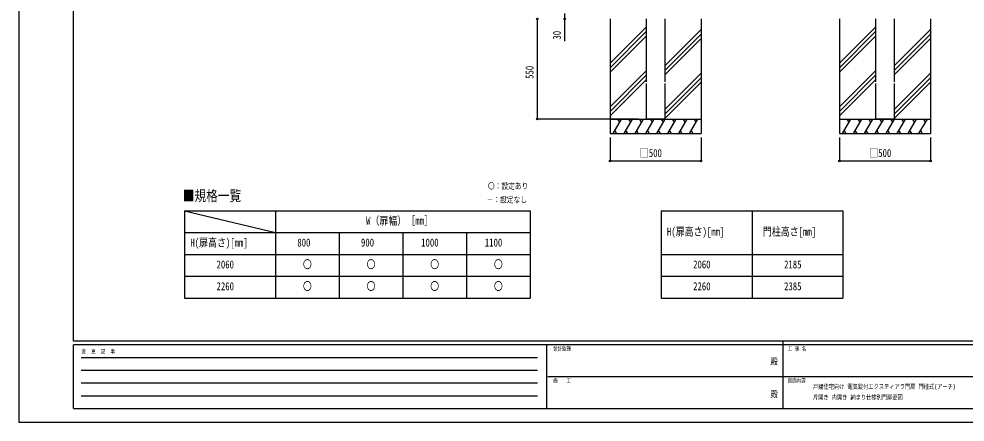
# Model space of a CAD drawing. Units: millimetres, scale not verified. Extents: x -4205 to 4205, y -2970 to 2970.
# Drawn here: x -4205 to 996, y -2970 to -755 of the extents above; entities that cross this region are included whole.
import ezdxf
from ezdxf.enums import TextEntityAlignment as Align

# ---------------------------------------------------------------- set-up
doc = ezdxf.new("R2010")
doc.units = ezdxf.units.MM
doc.header["$LTSCALE"] = 12
doc.header["$PDMODE"] = 32
doc.header["$PDSIZE"] = 6
for name, color, linetype in [('0-2_USER1', 3, 'Continuous'), ('0-4_YKK_A1', 4, 'Continuous'), ('0-5_YKK_D', 6, 'Continuous'), ('0-6_YKK_ZWAK', 7, 'Continuous')]:
    doc.layers.add(name, color=color, linetype=linetype)
doc.styles.add('ＭＳ ゴシック', font='')
doc.styles.get('ＭＳ ゴシック').set_extended_font_data('MS Gothic')

msp = doc.modelspace()

# ---------------------------------------------------------------- linework, layer by layer
at = {"layer": '0-2_USER1'}
for p, q in [((-3294.98, -1809), (-2794.98, -1929)), ((-3294.98, -1809), (-1394.98, -1809)), ((-3294.98, -1809), (-3294.98, -2289)), ((-2794.98, -1809), (-2794.98, -2289)), ((-1394.98, -1809), (-1394.98, -2289)), ((-674.98, -1809), (325.02, -1809)), ((-674.98, -1809), (-674.98, -2289)), ((-174.98, -1809), (-174.98, -2289)), ((325.02, -1809), (325.02, -2289)), ((-3294.98, -1929), (-1394.98, -1929)), ((-2444.98, -1929), (-2444.98, -2289)), ((-2094.98, -1929), (-2094.98, -2289)), ((-1744.98, -1929), (-1744.98, -2289)), ((-3294.98, -2049), (-1394.98, -2049)), ((-674.98, -2049), (325.02, -2049)), ((-3294.98, -2169), (-1394.98, -2169)), ((-674.98, -2169), (325.02, -2169)), ((-3294.98, -2289), (-1394.98, -2289)), ((-674.98, -2289), (325.02, -2289))]:
    msp.add_line(p, q, dxfattribs=at)
at = {"layer": '0-4_YKK_A1'}
for p, q in [((-954.98, -755.02), (-954.98, -1385.02)), ((-754.98, -1100.52), (-754.98, -755.03)), ((-654.98, -755.03), (-654.98, -1100.52)), ((-454.98, -755.02), (-454.98, -1385.02)), ((306.04, -755.02), (306.04, -1385.02)), ((506.04, -1100.52), (506.04, -755.03)), ((606.04, -755.03), (606.04, -1100.52)), ((806.04, -755.02), (806.04, -1385.02)), ((-754.98, -797.81), (-954.98, -997.81)), ((-754.98, -822.81), (-954.98, -1022.81)), ((-454.98, -812.81), (-654.98, -1012.81)), ((506.04, -797.81), (306.04, -997.81)), ((506.04, -822.81), (306.04, -1022.81)), ((806.04, -812.81), (606.04, -1012.81)), ((-754.98, -847.81), (-954.98, -1047.81)), ((-454.98, -837.81), (-654.98, -1037.81)), ((-454.98, -862.81), (-654.98, -1062.81)), ((506.04, -847.81), (306.04, -1047.81)), ((806.04, -837.81), (606.04, -1037.81)), ((806.04, -862.81), (606.04, -1062.81)), ((-754.98, -1037.81), (-954.98, -1237.81)), ((506.04, -1037.81), (306.04, -1237.81)), ((-754.98, -1062.81), (-954.98, -1262.81)), ((-754.98, -1087.81), (-954.98, -1287.81)), ((-454.98, -1052.81), (-654.98, -1252.81)), ((-454.98, -1077.81), (-654.98, -1277.81)), ((506.04, -1062.81), (306.04, -1262.81)), ((506.04, -1087.81), (306.04, -1287.81)), ((806.04, -1052.81), (606.04, -1252.81)), ((806.04, -1077.81), (606.04, -1277.81)), ((-454.98, -1102.81), (-654.98, -1302.81)), ((-654.98, -1109.52), (-654.98, -1305.02)), ((806.04, -1102.81), (606.04, -1302.81)), ((606.04, -1109.52), (606.04, -1305.02)), ((-954.98, -1305.02), (-454.98, -1305.02)), ((-893.79, -1305.02), (-939.98, -1385.02)), ((-913.79, -1305.02), (-903.79, -1322.34)), ((-833.79, -1305.02), (-879.98, -1385.02)), ((-853.79, -1305.02), (-843.79, -1322.34)), ((-773.79, -1305.02), (-819.98, -1385.02)), ((-793.79, -1305.02), (-783.79, -1322.34)), ((-713.79, -1305.02), (-759.98, -1385.02)), ((-742.48, -1305.02), (-667.48, -1305.02)), ((-733.79, -1305.02), (-723.79, -1322.34)), ((-653.79, -1305.02), (-699.98, -1385.02)), ((-673.79, -1305.02), (-663.79, -1322.34)), ((-593.79, -1305.02), (-639.98, -1385.02)), ((-613.79, -1305.02), (-603.79, -1322.34)), ((-533.79, -1305.02), (-579.98, -1385.02)), ((-553.79, -1305.02), (-543.79, -1322.34)), ((-473.79, -1305.02), (-519.98, -1385.02)), ((-493.79, -1305.02), (-483.79, -1322.34)), ((306.04, -1305.02), (806.04, -1305.02)), ((367.22, -1305.02), (321.04, -1385.02)), ((347.22, -1305.02), (357.22, -1322.34)), ((427.22, -1305.02), (381.04, -1385.02)), ((407.22, -1305.02), (417.22, -1322.34)), ((487.22, -1305.02), (441.04, -1385.02)), ((467.22, -1305.02), (477.22, -1322.34)), ((547.22, -1305.02), (501.04, -1385.02)), ((518.54, -1305.02), (593.54, -1305.02)), ((527.22, -1305.02), (537.22, -1322.34)), ((607.22, -1305.02), (561.04, -1385.02)), ((587.22, -1305.02), (597.22, -1322.34)), ((667.22, -1305.02), (621.04, -1385.02)), ((647.22, -1305.02), (657.22, -1322.34)), ((727.22, -1305.02), (681.04, -1385.02)), ((707.22, -1305.02), (717.22, -1322.34)), ((787.22, -1305.02), (741.04, -1385.02)), ((767.22, -1305.02), (777.22, -1322.34)), ((-954.98, -1385.02), (-454.98, -1385.02)), ((-929.98, -1367.7), (-919.98, -1385.02)), ((-869.98, -1367.7), (-859.98, -1385.02)), ((-809.98, -1367.7), (-799.98, -1385.02)), ((-749.98, -1367.7), (-739.98, -1385.02)), ((-689.98, -1367.7), (-679.98, -1385.02)), ((-629.98, -1367.7), (-619.98, -1385.02)), ((-569.98, -1367.7), (-559.98, -1385.02)), ((-509.98, -1367.7), (-499.98, -1385.02)), ((306.04, -1385.02), (806.04, -1385.02)), ((331.04, -1367.7), (341.04, -1385.02)), ((391.04, -1367.7), (401.04, -1385.02)), ((451.04, -1367.7), (461.04, -1385.02)), ((511.04, -1367.7), (521.04, -1385.02)), ((571.04, -1367.7), (581.04, -1385.02)), ((631.04, -1367.7), (641.04, -1385.02)), ((691.04, -1367.7), (701.04, -1385.02)), ((751.04, -1367.7), (761.04, -1385.02))]:
    msp.add_line(p, q, dxfattribs=at)
for points in [[(-654.98, -1305.02), (-754.98, -1305.02), (-754.98, -1109.52)], [(606.04, -1305.02), (506.04, -1305.02), (506.04, -1109.52)]]:
    msp.add_lwpolyline(points, dxfattribs=at)
at = {"layer": '0-5_YKK_D'}
for p, q in [((-1354.96, -1305.01), (-1354.96, -755.01)), ((-798.45, -1305.01), (-1355.96, -1305.01)), ((-954.98, -1406.02), (-954.98, -1536.02)), ((-454.98, -1406.02), (-454.98, -1536.02)), ((306.03, -1406.02), (306.03, -1536.02)), ((806.03, -1406.02), (806.03, -1536.02)), ((-954.98, -1535.02), (-454.98, -1535.02)), ((306.03, -1535.02), (806.03, -1535.02))]:
    msp.add_line(p, q, dxfattribs=at)
msp.add_lwpolyline([(-1204.96, -725.01), (-1204.96, -755.01), (-1204.96, -876.51)], dxfattribs=at)
for centre in [(-1354.96, -755.01), (-1354.96, -755.01), (-1204.96, -755.01), (-1354.96, -1305.01), (-954.98, -1535.02), (-454.98, -1535.02), (306.03, -1535.02), (806.03, -1535.02)]:
    msp.add_circle(centre, 4.25, dxfattribs=at)
at = {"layer": '0-6_YKK_ZWAK'}
for p, q in [((-3904.98, -2525), (-3904.98, 2775)), ((3895.02, -2525), (-3904.98, -2525)), ((-1304.98, -2545), (-3904.98, -2545)), ((-3904.98, -2895), (-3904.98, -2545)), ((-1304.98, -2545), (-1304.98, -2895)), ((-4.98, -2545), (-1304.98, -2545)), ((-4.98, -2525), (-4.98, -2895)), ((1295.02, -2545), (-4.98, -2545)), ((-3862.48, -2615), (-1354.98, -2615)), ((-3862.48, -2685), (-1354.98, -2685)), ((-3862.48, -2755), (-1354.98, -2755)), ((-1297.48, -2720), (-4.98, -2720)), ((-4.98, -2720), (1295.02, -2720)), ((-3862.48, -2825), (-1354.98, -2825)), ((-3904.98, -2895), (-1304.98, -2895)), ((-1304.98, -2895), (-4.98, -2895)), ((-4.98, -2895), (1295.02, -2895))]:
    msp.add_line(p, q, dxfattribs=at)
msp.add_lwpolyline([(-4205, -2970), (4205, -2970), (4205, 2970), (-4205, 2970)], close=True, dxfattribs=at)
msp.add_point((-4.98, -2895), dxfattribs=at)

# ---------------------------------------------------------------- texts
at = {"layer": '0-2_USER1', "style": 'ＭＳ ゴシック', "width": 0.8}
for s, height, p in [('〇：設定あり', 32.99, (-1626.65, -1699.32)), ('■規格一覧', 58.65, (-3303.51, -1773.42)), ('－：設定なし', 32.99, (-1633.85, -1774.32)), ('W（扉幅）［㎜］', 43.99, (-2296.58, -1899)), ('H(扉高さ)[mm]', 43.99, (-642.58, -1959)), ('門柱高さ[mm]', 43.99, (-115.38, -1959)), ('H(扉高さ)[mm]', 43.99, (-3262.58, -2019)), ('800', 43.99, (-2674.38, -2019)), ('900', 43.99, (-2324.38, -2019)), ('1000', 43.99, (-1993.58, -2019)), ('1100', 43.99, (-1643.58, -2019)), ('〇', 43.99, (-2643.98, -2139)), ('〇', 43.99, (-2293.98, -2139)), ('〇', 43.99, (-1943.98, -2139)), ('〇', 43.99, (-1593.98, -2139)), ('2060', 43.99, (-3118.58, -2139)), ('2060', 43.99, (-498.58, -2139)), ('2185', 43.99, (1.42, -2139)), ('2260', 43.99, (-3118.58, -2259)), ('〇', 43.99, (-2643.98, -2259)), ('〇', 43.99, (-2293.98, -2259)), ('〇', 43.99, (-1943.98, -2259)), ('〇', 43.99, (-1593.98, -2259)), ('2260', 43.99, (-498.58, -2259)), ('2385', 43.99, (1.42, -2259)), ('戸建住宅向け 電気錠付エクスティアラ門扉 門柱式(アーチ)', 25.66, (160.31, -2795.72)), ('片開き 内開き 納まり仕様別門扉姿図', 25.66, (160.31, -2854.06))]:
    msp.add_text(s, height=height, dxfattribs=at).set_placement(p, align=Align.BOTTOM_LEFT)
at = {"layer": '0-5_YKK_D', "style": 'ＭＳ ゴシック', "width": 0.8}
for s, p in [('30', (-1212.96, -868.51)), ('550', (-1362.96, -1084.41))]:
    msp.add_text(s, height=43.99, rotation=90, dxfattribs=at).set_placement(p, align=Align.BOTTOM_LEFT)
for p in [(-791.38, -1527.02), (469.63, -1527.02)]:
    msp.add_text('□500', height=43.99, dxfattribs=at).set_placement(p, align=Align.BOTTOM_LEFT)
at = {"layer": '0-6_YKK_ZWAK', "style": 'ＭＳ ゴシック', "width": 0.8}
for s, height, p in [('変  更  記  事', 21.99, (-3861.31, -2600)), ('設計監理', 21.99, (-1268.31, -2585)), ('工 事 名', 21.99, (21.27, -2585)), ('殿', 36.66, (-73.67, -2665.83)), ('施\u3000\u3000工', 21.99, (-1268.31, -2760)), ('図面内容', 21.99, (21.27, -2760)), ('殿', 36.66, (-73.67, -2845.83))]:
    msp.add_text(s, height=height, dxfattribs=at).set_placement(p, align=Align.BOTTOM_LEFT)

doc.saveas('drawing.dxf')
